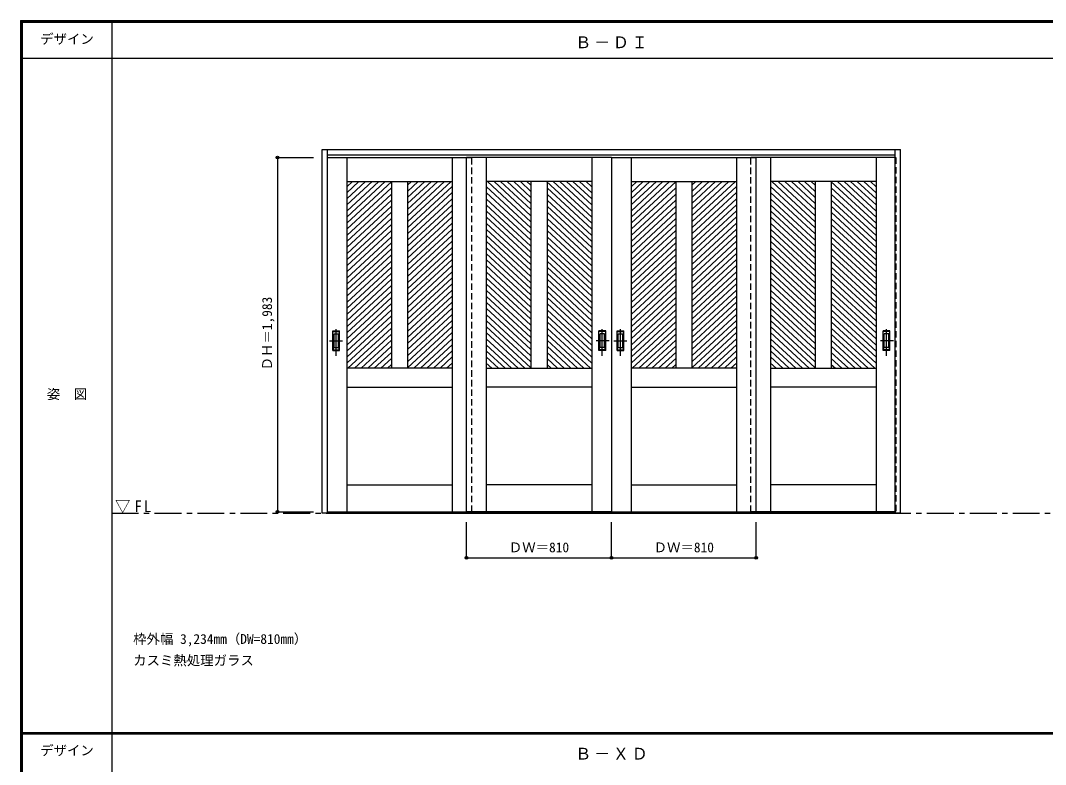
# Model space of a CAD drawing. Units: millimetres, scale not verified. Extents: x -6000 to 5700, y -4307 to 4260.
# Drawn here: x -6000 to -267, y 12 to 4175 of the extents above; entities that cross this region are included whole.
import ezdxf
from ezdxf.enums import TextEntityAlignment as Align

# ---------------------------------------------------------------- set-up
doc = ezdxf.new("R2010")
doc.units = ezdxf.units.MM
doc.header["$LTSCALE"] = 30
doc.header["$PDMODE"] = 32
doc.header["$PDSIZE"] = 15
doc.linetypes.add('CHAIN1', pattern=[8, 5, -1, 1, -1])
doc.linetypes.add('DASHED1', pattern=[1.8, 1.2, -0.6])
for name, color, linetype in [('0-1_通り芯', 7, 'CHAIN1'), ('0-2_扉', 7, 'Continuous'), ('0-4_枠', 3, 'Continuous'), ('0-6_引手', 7, 'Continuous'), ('0-A_文字', 7, 'Continuous'), ('0-B_寸法', 7, 'Continuous'), ('0-C_ハッチ', 4, 'DASHED1'), ('F-1_枠', 6, 'Continuous'), ('F-A_文字', 7, 'Continuous')]:
    doc.layers.add(name, color=color, linetype=linetype)
doc.styles.add('ＭＳ ゴシック', font='')
doc.styles.get('ＭＳ ゴシック').set_extended_font_data('MS Gothic')

msp = doc.modelspace()

# ---------------------------------------------------------------- linework, layer by layer
at = {"layer": '0-1_通り芯'}
msp.add_line((-5490, 1418), (5690, 1418), dxfattribs=at)
at = {"layer": '0-2_扉'}
for p, q in [((-4282, 3409), (-3475, 3409)), ((-4175, 3409), (-4175, 1426)), ((-3585, 3409), (-3585, 1426)), ((-2695, 3409), (-3505, 3409)), ((-3395, 3409), (-3395, 1426)), ((-2805, 3409), (-2805, 1426)), ((-2695, 3409), (-2695, 1426)), ((-2695, 3409), (-1885, 3409)), ((-2695, 3409), (-2695, 1426)), ((-2585, 3409), (-2585, 1426)), ((-1995, 3409), (-1995, 1426)), ((-1108, 3409), (-1915, 3409)), ((-1805, 3409), (-1805, 1426)), ((-1215, 3409), (-1215, 1426)), ((-4175, 3274), (-3585, 3274)), ((-3925, 3274), (-3925, 2229)), ((-3835, 3274), (-3835, 2229)), ((-2805, 3274), (-3395, 3274)), ((-3145, 3274), (-3145, 2229)), ((-3055, 3274), (-3055, 2229)), ((-2585, 3274), (-1995, 3274)), ((-2335, 3274), (-2335, 2229)), ((-2245, 3274), (-2245, 2229)), ((-1215, 3274), (-1805, 3274)), ((-1555, 3274), (-1555, 2229)), ((-1465, 3274), (-1465, 2229)), ((-3585, 2229), (-4175, 2229)), ((-3395, 2229), (-2805, 2229)), ((-1995, 2229), (-2585, 2229)), ((-1805, 2229), (-1215, 2229)), ((-4175, 2124), (-3585, 2124)), ((-2805, 2124), (-3395, 2124)), ((-2585, 2124), (-1995, 2124)), ((-1215, 2124), (-1805, 2124)), ((-4175, 1576), (-3585, 1576)), ((-2805, 1576), (-3395, 1576)), ((-2585, 1576), (-1995, 1576)), ((-1215, 1576), (-1805, 1576)), ((-4282, 1426), (-3475, 1426)), ((-1108, 1426), (-1915, 1426))]:
    msp.add_line(p, q, dxfattribs=at)
for points in [[(-2695, 1426), (-3505, 1426), (-3505, 3409)], [(-2695, 1426), (-1885, 1426), (-1885, 3409)]]:
    msp.add_lwpolyline(points, dxfattribs=at)
at = {"layer": '0-4_枠'}
for p, q in [((-4312, 1418), (-4312, 3453)), ((-4312, 3453), (-1078, 3453)), ((-4282, 1418), (-4282, 3453)), ((-1108, 1418), (-1108, 3453)), ((-1078, 1418), (-1078, 3453)), ((-4282, 3423), (-1108, 3423)), ((-4282, 1418), (-4312, 1418)), ((-4282, 1421), (-1108, 1421)), ((-4282, 1418), (-1108, 1418)), ((-3505, 1418), (-3475, 1418)), ((-1915, 1418), (-1885, 1418)), ((-1078, 1418), (-1108, 1418))]:
    msp.add_line(p, q, dxfattribs=at)
at = {"layer": '0-4_枠', "color": 4, "linetype": 'DASHED1'}
for p, q in [((-4285, 3409), (-4285, 1426)), ((-4282, 3409), (-4285, 3409)), ((-3475, 1426), (-3475, 3409)), ((-1915, 1426), (-1915, 3409)), ((-1108, 3409), (-1105, 3409)), ((-1105, 3409), (-1105, 1426)), ((-4282, 1426), (-4285, 1426)), ((-1108, 1426), (-1105, 1426))]:
    msp.add_line(p, q, dxfattribs=at)
at = {"layer": '0-6_引手', "linetype": 'CHAIN1'}
for p, q in [((-4234, 2298.27), (-4234, 2469.12)), ((-2746, 2298.27), (-2746, 2469.12)), ((-2746, 2298.27), (-2746, 2469.12)), ((-2644, 2298.27), (-2644, 2469.12)), ((-1156, 2298.27), (-1156, 2469.12)), ((-1156, 2298.27), (-1156, 2469.12)), ((-4272.07, 2383.5), (-4199.56, 2383.5)), ((-2707.93, 2383.5), (-2780.44, 2383.5)), ((-2707.93, 2383.5), (-2780.44, 2383.5)), ((-2682.07, 2383.5), (-2609.56, 2383.5)), ((-1117.93, 2383.5), (-1190.44, 2383.5)), ((-1117.93, 2383.5), (-1190.44, 2383.5))]:
    msp.add_line(p, q, dxfattribs=at)
at = {"layer": '0-6_引手'}
for p, q in [((-4253, 2438.5), (-4215, 2438.5)), ((-4253, 2328.5), (-4253, 2438.5)), ((-4246.5, 2422.5), (-4221.5, 2422.5)), ((-4246.5, 2344.5), (-4246.5, 2422.5)), ((-4221.5, 2344.5), (-4221.5, 2422.5)), ((-4215, 2328.5), (-4215, 2438.5)), ((-2727, 2438.5), (-2765, 2438.5)), ((-2765, 2328.5), (-2765, 2438.5)), ((-2727, 2438.5), (-2765, 2438.5)), ((-2765, 2328.5), (-2765, 2438.5)), ((-2733.5, 2422.5), (-2758.5, 2422.5)), ((-2758.5, 2344.5), (-2758.5, 2422.5)), ((-2733.5, 2422.5), (-2758.5, 2422.5)), ((-2758.5, 2344.5), (-2758.5, 2422.5)), ((-2733.5, 2344.5), (-2733.5, 2422.5)), ((-2733.5, 2344.5), (-2733.5, 2422.5)), ((-2727, 2328.5), (-2727, 2438.5)), ((-2727, 2328.5), (-2727, 2438.5)), ((-2663, 2438.5), (-2625, 2438.5)), ((-2663, 2328.5), (-2663, 2438.5)), ((-2656.5, 2422.5), (-2631.5, 2422.5)), ((-2656.5, 2344.5), (-2656.5, 2422.5)), ((-2631.5, 2344.5), (-2631.5, 2422.5)), ((-2625, 2328.5), (-2625, 2438.5)), ((-1137, 2438.5), (-1175, 2438.5)), ((-1175, 2328.5), (-1175, 2438.5)), ((-1137, 2438.5), (-1175, 2438.5)), ((-1175, 2328.5), (-1175, 2438.5)), ((-1143.5, 2422.5), (-1168.5, 2422.5)), ((-1168.5, 2344.5), (-1168.5, 2422.5)), ((-1143.5, 2422.5), (-1168.5, 2422.5)), ((-1168.5, 2344.5), (-1168.5, 2422.5)), ((-1143.5, 2344.5), (-1143.5, 2422.5)), ((-1143.5, 2344.5), (-1143.5, 2422.5)), ((-1137, 2328.5), (-1137, 2438.5)), ((-1137, 2328.5), (-1137, 2438.5)), ((-4253, 2328.5), (-4215, 2328.5)), ((-4246.5, 2344.5), (-4221.5, 2344.5)), ((-2727, 2328.5), (-2765, 2328.5)), ((-2727, 2328.5), (-2765, 2328.5)), ((-2733.5, 2344.5), (-2758.5, 2344.5)), ((-2733.5, 2344.5), (-2758.5, 2344.5)), ((-2663, 2328.5), (-2625, 2328.5)), ((-2656.5, 2344.5), (-2631.5, 2344.5)), ((-1137, 2328.5), (-1175, 2328.5)), ((-1137, 2328.5), (-1175, 2328.5)), ((-1143.5, 2344.5), (-1168.5, 2344.5)), ((-1143.5, 2344.5), (-1168.5, 2344.5))]:
    msp.add_line(p, q, dxfattribs=at)
at = {"layer": '0-6_引手', "linetype": 'DASHED1'}
for p, q in [((-4218, 2332.5), (-4218, 2434.5)), ((-2762, 2332.5), (-2762, 2434.5)), ((-2762, 2332.5), (-2762, 2434.5)), ((-2628, 2332.5), (-2628, 2434.5)), ((-1172, 2332.5), (-1172, 2434.5)), ((-1172, 2332.5), (-1172, 2434.5)), ((-4250, 2332.5), (-4218, 2332.5)), ((-2730, 2332.5), (-2762, 2332.5)), ((-2730, 2332.5), (-2762, 2332.5)), ((-2660, 2332.5), (-2628, 2332.5)), ((-1140, 2332.5), (-1172, 2332.5)), ((-1140, 2332.5), (-1172, 2332.5))]:
    msp.add_line(p, q, dxfattribs=at)
for points in [[(-4250, 2332.5), (-4250, 2434.5), (-4218, 2434.5)], [(-2730, 2332.5), (-2730, 2434.5), (-2762, 2434.5)], [(-2730, 2332.5), (-2730, 2434.5), (-2762, 2434.5)], [(-2660, 2332.5), (-2660, 2434.5), (-2628, 2434.5)], [(-1140, 2332.5), (-1140, 2434.5), (-1172, 2434.5)], [(-1140, 2332.5), (-1140, 2434.5), (-1172, 2434.5)]]:
    msp.add_lwpolyline(points, dxfattribs=at)
at = {"layer": '0-B_寸法', "color": 4}
for p, q in [((-4562, 3409), (-4362, 3409)), ((-4562, 3409), (-4562, 1426)), ((-4562, 1426), (-4362, 1426)), ((-3505, 1168), (-3505, 1368)), ((-2695, 1168), (-2695, 1368)), ((-1885, 1168), (-1885, 1368)), ((-3505, 1168), (-1885, 1168))]:
    msp.add_line(p, q, dxfattribs=at)
at = {"layer": '0-B_寸法'}
for p in [(-4562, 3409), (-4562, 1426), (-3505, 1168), (-2695, 1168), (-1885, 1168)]:
    msp.add_point(p, dxfattribs=at)
at = {"layer": '0-C_ハッチ', "linetype": 'Continuous'}
for p, q in [((-3996.47, 3274), (-4175, 3108.69)), ((-4106.86, 3274), (-4175, 3210.9)), ((-4070.06, 3274), (-4175, 3176.83)), ((-4033.26, 3274), (-4175, 3142.76)), ((-4143.65, 3274), (-4175, 3244.97)), ((-3959.67, 3274), (-4175, 3074.62)), ((-3922.87, 3274), (-4175, 3040.55)), ((-3775.69, 3274), (-3835, 3219.08)), ((-3738.89, 3274), (-3835, 3185.01)), ((-3702.09, 3274), (-3835, 3150.94)), ((-3665.3, 3274), (-3835, 3116.87)), ((-3628.5, 3274), (-3835, 3082.79)), ((-3591.7, 3274), (-3835, 3048.72)), ((-3812.48, 3274), (-3835, 3253.15)), ((-3388.3, 3274), (-3145, 3048.72)), ((-3351.5, 3274), (-3145, 3082.79)), ((-3314.71, 3274), (-3145, 3116.87)), ((-3277.91, 3274), (-3145, 3150.94)), ((-3241.11, 3274), (-3145, 3185.01)), ((-3204.32, 3274), (-3145, 3219.08)), ((-3167.52, 3274), (-3145, 3253.15)), ((-3057.13, 3274), (-2805, 3040.55)), ((-3020.33, 3274), (-2805, 3074.62)), ((-2983.53, 3274), (-2805, 3108.69)), ((-2946.74, 3274), (-2805, 3142.76)), ((-2909.94, 3274), (-2805, 3176.83)), ((-2873.14, 3274), (-2805, 3210.9)), ((-2836.35, 3274), (-2805, 3244.97)), ((-2406.47, 3274), (-2585, 3108.69)), ((-2516.86, 3274), (-2585, 3210.9)), ((-2480.06, 3274), (-2585, 3176.83)), ((-2443.26, 3274), (-2585, 3142.76)), ((-2553.65, 3274), (-2585, 3244.97)), ((-2369.67, 3274), (-2585, 3074.62)), ((-2332.87, 3274), (-2585, 3040.55)), ((-2185.69, 3274), (-2245, 3219.08)), ((-2148.89, 3274), (-2245, 3185.01)), ((-2112.09, 3274), (-2245, 3150.94)), ((-2075.3, 3274), (-2245, 3116.87)), ((-2038.5, 3274), (-2245, 3082.79)), ((-2001.7, 3274), (-2245, 3048.72)), ((-2222.48, 3274), (-2245, 3253.15)), ((-1798.3, 3274), (-1555, 3048.72)), ((-1761.5, 3274), (-1555, 3082.79)), ((-1724.71, 3274), (-1555, 3116.87)), ((-1687.91, 3274), (-1555, 3150.94)), ((-1651.11, 3274), (-1555, 3185.01)), ((-1614.32, 3274), (-1555, 3219.08)), ((-1577.52, 3274), (-1555, 3253.15)), ((-1467.13, 3274), (-1215, 3040.55)), ((-1430.33, 3274), (-1215, 3074.62)), ((-1393.53, 3274), (-1215, 3108.69)), ((-1356.74, 3274), (-1215, 3142.76)), ((-1319.94, 3274), (-1215, 3176.83)), ((-1283.14, 3274), (-1215, 3210.9)), ((-1246.35, 3274), (-1215, 3244.97)), ((-3925, 3237.96), (-4175, 3006.48)), ((-3585, 3246.13), (-3835, 3014.65)), ((-3585, 3212.06), (-3835, 2980.58)), ((-3395, 3246.13), (-3145, 3014.65)), ((-3395, 3212.06), (-3145, 2980.58)), ((-3055, 3237.96), (-2805, 3006.48)), ((-2335, 3237.96), (-2585, 3006.48)), ((-1995, 3246.13), (-2245, 3014.65)), ((-1995, 3212.06), (-2245, 2980.58)), ((-1805, 3246.13), (-1555, 3014.65)), ((-1805, 3212.06), (-1555, 2980.58)), ((-1465, 3237.96), (-1215, 3006.48)), ((-3925, 3203.89), (-4175, 2972.41)), ((-3925, 3169.82), (-4175, 2938.34)), ((-3585, 3177.99), (-3835, 2946.51)), ((-3395, 3177.99), (-3145, 2946.51)), ((-3055, 3203.89), (-2805, 2972.41)), ((-3055, 3169.82), (-2805, 2938.34)), ((-2335, 3203.89), (-2585, 2972.41)), ((-2335, 3169.82), (-2585, 2938.34)), ((-1995, 3177.99), (-2245, 2946.51)), ((-1805, 3177.99), (-1555, 2946.51)), ((-1465, 3203.89), (-1215, 2972.41)), ((-1465, 3169.82), (-1215, 2938.34)), ((-3925, 3135.75), (-4175, 2904.26)), ((-3925, 3101.67), (-4175, 2870.19)), ((-3585, 3143.92), (-3835, 2912.44)), ((-3585, 3109.85), (-3835, 2878.37)), ((-3395, 3143.92), (-3145, 2912.44)), ((-3395, 3109.85), (-3145, 2878.37)), ((-3055, 3135.75), (-2805, 2904.26)), ((-3055, 3101.67), (-2805, 2870.19)), ((-2335, 3135.75), (-2585, 2904.26)), ((-2335, 3101.67), (-2585, 2870.19)), ((-1995, 3143.92), (-2245, 2912.44)), ((-1995, 3109.85), (-2245, 2878.37)), ((-1805, 3143.92), (-1555, 2912.44)), ((-1805, 3109.85), (-1555, 2878.37)), ((-1465, 3135.75), (-1215, 2904.26)), ((-1465, 3101.67), (-1215, 2870.19)), ((-3925, 3067.6), (-4175, 2836.12)), ((-3585, 3075.78), (-3835, 2844.3)), ((-3585, 3041.71), (-3835, 2810.23)), ((-3395, 3075.78), (-3145, 2844.3)), ((-3395, 3041.71), (-3145, 2810.23)), ((-3055, 3067.6), (-2805, 2836.12)), ((-2335, 3067.6), (-2585, 2836.12)), ((-1995, 3075.78), (-2245, 2844.3)), ((-1995, 3041.71), (-2245, 2810.23)), ((-1805, 3075.78), (-1555, 2844.3)), ((-1805, 3041.71), (-1555, 2810.23)), ((-1465, 3067.6), (-1215, 2836.12)), ((-3925, 3033.53), (-4175, 2802.05)), ((-3925, 2999.46), (-4175, 2767.98)), ((-3585, 3007.64), (-3835, 2776.16)), ((-3395, 3007.64), (-3145, 2776.16)), ((-3055, 3033.53), (-2805, 2802.05)), ((-3055, 2999.46), (-2805, 2767.98)), ((-2335, 3033.53), (-2585, 2802.05)), ((-2335, 2999.46), (-2585, 2767.98)), ((-1995, 3007.64), (-2245, 2776.16)), ((-1805, 3007.64), (-1555, 2776.16)), ((-1465, 3033.53), (-1215, 2802.05)), ((-1465, 2999.46), (-1215, 2767.98)), ((-3925, 2965.39), (-4175, 2733.91)), ((-3925, 2931.32), (-4175, 2699.84)), ((-3585, 2973.57), (-3835, 2742.08)), ((-3585, 2939.49), (-3835, 2708.01)), ((-3395, 2973.57), (-3145, 2742.08)), ((-3395, 2939.49), (-3145, 2708.01)), ((-3055, 2965.39), (-2805, 2733.91)), ((-3055, 2931.32), (-2805, 2699.84)), ((-2335, 2965.39), (-2585, 2733.91)), ((-2335, 2931.32), (-2585, 2699.84)), ((-1995, 2973.57), (-2245, 2742.08)), ((-1995, 2939.49), (-2245, 2708.01)), ((-1805, 2973.57), (-1555, 2742.08)), ((-1805, 2939.49), (-1555, 2708.01)), ((-1465, 2965.39), (-1215, 2733.91)), ((-1465, 2931.32), (-1215, 2699.84)), ((-3925, 2897.25), (-4175, 2665.77)), ((-3585, 2905.42), (-3835, 2673.94)), ((-3585, 2871.35), (-3835, 2639.87)), ((-3395, 2905.42), (-3145, 2673.94)), ((-3395, 2871.35), (-3145, 2639.87)), ((-3055, 2897.25), (-2805, 2665.77)), ((-2335, 2897.25), (-2585, 2665.77)), ((-1995, 2905.42), (-2245, 2673.94)), ((-1995, 2871.35), (-2245, 2639.87)), ((-1805, 2905.42), (-1555, 2673.94)), ((-1805, 2871.35), (-1555, 2639.87)), ((-1465, 2897.25), (-1215, 2665.77)), ((-3925, 2863.18), (-4175, 2631.7)), ((-3925, 2829.11), (-4175, 2597.62)), ((-3585, 2837.28), (-3835, 2605.8)), ((-3395, 2837.28), (-3145, 2605.8)), ((-3055, 2863.18), (-2805, 2631.7)), ((-3055, 2829.11), (-2805, 2597.62)), ((-2335, 2863.18), (-2585, 2631.7)), ((-2335, 2829.11), (-2585, 2597.62)), ((-1995, 2837.28), (-2245, 2605.8)), ((-1805, 2837.28), (-1555, 2605.8)), ((-1465, 2863.18), (-1215, 2631.7)), ((-1465, 2829.11), (-1215, 2597.62)), ((-3925, 2795.04), (-4175, 2563.55)), ((-3925, 2760.96), (-4175, 2529.48)), ((-3585, 2803.21), (-3835, 2571.73)), ((-3585, 2769.14), (-3835, 2537.66)), ((-3395, 2803.21), (-3145, 2571.73)), ((-3395, 2769.14), (-3145, 2537.66)), ((-3055, 2795.04), (-2805, 2563.55)), ((-3055, 2760.96), (-2805, 2529.48)), ((-2335, 2795.04), (-2585, 2563.55)), ((-2335, 2760.96), (-2585, 2529.48)), ((-1995, 2803.21), (-2245, 2571.73)), ((-1995, 2769.14), (-2245, 2537.66)), ((-1805, 2803.21), (-1555, 2571.73)), ((-1805, 2769.14), (-1555, 2537.66)), ((-1465, 2795.04), (-1215, 2563.55)), ((-1465, 2760.96), (-1215, 2529.48)), ((-3925, 2726.89), (-4175, 2495.41)), ((-3585, 2735.07), (-3835, 2503.59)), ((-3585, 2701), (-3835, 2469.52)), ((-3395, 2735.07), (-3145, 2503.59)), ((-3395, 2701), (-3145, 2469.52)), ((-3055, 2726.89), (-2805, 2495.41)), ((-2335, 2726.89), (-2585, 2495.41)), ((-1995, 2735.07), (-2245, 2503.59)), ((-1995, 2701), (-2245, 2469.52)), ((-1805, 2735.07), (-1555, 2503.59)), ((-1805, 2701), (-1555, 2469.52)), ((-1465, 2726.89), (-1215, 2495.41)), ((-3925, 2692.82), (-4175, 2461.34)), ((-3925, 2658.75), (-4175, 2427.27)), ((-3585, 2666.93), (-3835, 2435.44)), ((-3395, 2666.93), (-3145, 2435.44)), ((-3055, 2692.82), (-2805, 2461.34)), ((-3055, 2658.75), (-2805, 2427.27)), ((-2335, 2692.82), (-2585, 2461.34)), ((-2335, 2658.75), (-2585, 2427.27)), ((-1995, 2666.93), (-2245, 2435.44)), ((-1805, 2666.93), (-1555, 2435.44)), ((-1465, 2692.82), (-1215, 2461.34)), ((-1465, 2658.75), (-1215, 2427.27)), ((-3925, 2624.68), (-4175, 2393.2)), ((-3925, 2590.61), (-4175, 2359.13)), ((-3585, 2632.86), (-3835, 2401.37)), ((-3585, 2598.78), (-3835, 2367.3)), ((-3395, 2632.86), (-3145, 2401.37)), ((-3395, 2598.78), (-3145, 2367.3)), ((-3055, 2624.68), (-2805, 2393.2)), ((-3055, 2590.61), (-2805, 2359.13)), ((-2335, 2624.68), (-2585, 2393.2)), ((-2335, 2590.61), (-2585, 2359.13)), ((-1995, 2632.86), (-2245, 2401.37)), ((-1995, 2598.78), (-2245, 2367.3)), ((-1805, 2632.86), (-1555, 2401.37)), ((-1805, 2598.78), (-1555, 2367.3)), ((-1465, 2624.68), (-1215, 2393.2)), ((-1465, 2590.61), (-1215, 2359.13)), ((-3925, 2556.54), (-4175, 2325.06)), ((-3585, 2564.71), (-3835, 2333.23)), ((-3585, 2530.64), (-3835, 2299.16)), ((-3395, 2564.71), (-3145, 2333.23)), ((-3395, 2530.64), (-3145, 2299.16)), ((-3055, 2556.54), (-2805, 2325.06)), ((-2335, 2556.54), (-2585, 2325.06)), ((-1995, 2564.71), (-2245, 2333.23)), ((-1995, 2530.64), (-2245, 2299.16)), ((-1805, 2564.71), (-1555, 2333.23)), ((-1805, 2530.64), (-1555, 2299.16)), ((-1465, 2556.54), (-1215, 2325.06)), ((-3925, 2522.47), (-4175, 2290.99)), ((-3925, 2488.4), (-4175, 2256.91)), ((-3585, 2496.57), (-3835, 2265.09)), ((-3395, 2496.57), (-3145, 2265.09)), ((-3055, 2522.47), (-2805, 2290.99)), ((-3055, 2488.4), (-2805, 2256.91)), ((-2335, 2522.47), (-2585, 2290.99)), ((-2335, 2488.4), (-2585, 2256.91)), ((-1995, 2496.57), (-2245, 2265.09)), ((-1805, 2496.57), (-1555, 2265.09)), ((-1465, 2522.47), (-1215, 2290.99)), ((-1465, 2488.4), (-1215, 2256.91)), ((-3925, 2454.32), (-4168.35, 2229)), ((-3925, 2420.25), (-4131.55, 2229)), ((-3585, 2462.5), (-3835, 2231.02)), ((-3585, 2428.43), (-3800.38, 2229)), ((-3395, 2462.5), (-3145, 2231.02)), ((-3395, 2428.43), (-3179.62, 2229)), ((-3055, 2454.32), (-2811.65, 2229)), ((-3055, 2420.25), (-2848.45, 2229)), ((-2335, 2454.32), (-2578.35, 2229)), ((-2335, 2420.25), (-2541.55, 2229)), ((-1995, 2462.5), (-2245, 2231.02)), ((-1995, 2428.43), (-2210.38, 2229)), ((-1805, 2462.5), (-1555, 2231.02)), ((-1805, 2428.43), (-1589.62, 2229)), ((-1465, 2454.32), (-1221.65, 2229)), ((-1465, 2420.25), (-1258.45, 2229)), ((-3925, 2386.18), (-4094.76, 2229)), ((-3925, 2352.11), (-4057.96, 2229)), ((-3585, 2394.36), (-3763.59, 2229)), ((-3585, 2360.29), (-3726.79, 2229)), ((-3395, 2394.36), (-3216.41, 2229)), ((-3395, 2360.29), (-3253.21, 2229)), ((-3055, 2386.18), (-2885.24, 2229)), ((-3055, 2352.11), (-2922.04, 2229)), ((-2335, 2386.18), (-2504.76, 2229)), ((-2335, 2352.11), (-2467.96, 2229)), ((-1995, 2394.36), (-2173.59, 2229)), ((-1995, 2360.29), (-2136.79, 2229)), ((-1805, 2394.36), (-1626.41, 2229)), ((-1805, 2360.29), (-1663.21, 2229)), ((-1465, 2386.18), (-1295.24, 2229)), ((-1465, 2352.11), (-1332.04, 2229)), ((-3925, 2318.04), (-4021.16, 2229)), ((-3585, 2326.22), (-3689.99, 2229)), ((-3395, 2326.22), (-3290.01, 2229)), ((-3055, 2318.04), (-2958.84, 2229)), ((-2335, 2318.04), (-2431.16, 2229)), ((-1995, 2326.22), (-2099.99, 2229)), ((-1805, 2326.22), (-1700.01, 2229)), ((-1465, 2318.04), (-1368.84, 2229)), ((-3925, 2283.97), (-3984.37, 2229)), ((-3925, 2249.9), (-3947.57, 2229)), ((-3585, 2292.14), (-3653.2, 2229)), ((-3585, 2258.07), (-3616.4, 2229)), ((-3395, 2292.14), (-3326.8, 2229)), ((-3395, 2258.07), (-3363.6, 2229)), ((-3055, 2283.97), (-2995.63, 2229)), ((-3055, 2249.9), (-3032.43, 2229)), ((-2335, 2283.97), (-2394.37, 2229)), ((-2335, 2249.9), (-2357.57, 2229)), ((-1995, 2292.14), (-2063.2, 2229)), ((-1995, 2258.07), (-2026.4, 2229)), ((-1805, 2292.14), (-1736.8, 2229)), ((-1805, 2258.07), (-1773.6, 2229)), ((-1465, 2283.97), (-1405.63, 2229)), ((-1465, 2249.9), (-1442.43, 2229))]:
    msp.add_line(p, q, dxfattribs=at)
at = {"layer": 'F-1_枠'}
for p, q in [((-6000, 4175), (5700, 4175)), ((-6000, 4175), (-6000, -4205)), ((-6000, 4170), (5700, 4170)), ((-6000, 4165), (5700, 4165)), ((-5995, 4175), (-5995, -4205)), ((-5990, 4175), (-5990, -4205)), ((-5490, 4175), (-5490, -3790)), ((-6000, 3965), (5700, 3965)), ((-6000, 190.5), (5700, 190.5)), ((-6000, 187.5), (5700, 187.5)), ((-6000, 184.5), (5700, 184.5))]:
    msp.add_line(p, q, dxfattribs=at)

# ---------------------------------------------------------------- texts
at = {"layer": '0-A_文字', "style": 'ＭＳ ゴシック'}
for s, p in [('枠外幅 3,234mm（DW=810mm）', (-5370, 670.5)), ('カスミ熱処理ガラス', (-5370, 550.5))]:
    msp.add_text(s, height=54.99, dxfattribs=at).set_placement(p, align=Align.BOTTOM_LEFT)
at = {"layer": '0-A_文字', "char_height": 65.98, "attachment_point": 7, "style": 'ＭＳ ゴシック'}
for s, insert in [('\\T1.17;Ｂ－ＤＩ', (-2897.5, 4020)), ('\\T1.26;\\W0.95;▽FL', (-5471.25, 1418)), ('\\T1.17;Ｂ－ＸＤ', (-2897.5, 39.5))]:
    msp.add_mtext(s, dxfattribs=dict(at, insert=insert))
at = {"layer": '0-B_寸法', "style": 'ＭＳ ゴシック'}
msp.add_text('ＤＨ＝1,983', height=54.99, rotation=90, dxfattribs=at).set_placement((-4577, 2217.25), align=Align.BOTTOM_LEFT)
for p in [(-3268.75, 1183), (-2458.75, 1183)]:
    msp.add_text('ＤＷ＝810', height=54.99, dxfattribs=at).set_placement(p, align=Align.BOTTOM_LEFT)
at = {"layer": 'F-A_文字', "style": 'ＭＳ ゴシック'}
for s, p in [('デザイン', (-5890, 4027.5)), ('姿\u3000図', (-5852.5, 2040.25)), ('デザイン', (-5890, 47))]:
    msp.add_text(s, height=54.99, dxfattribs=at).set_placement(p, align=Align.BOTTOM_LEFT)

doc.saveas('drawing.dxf')
